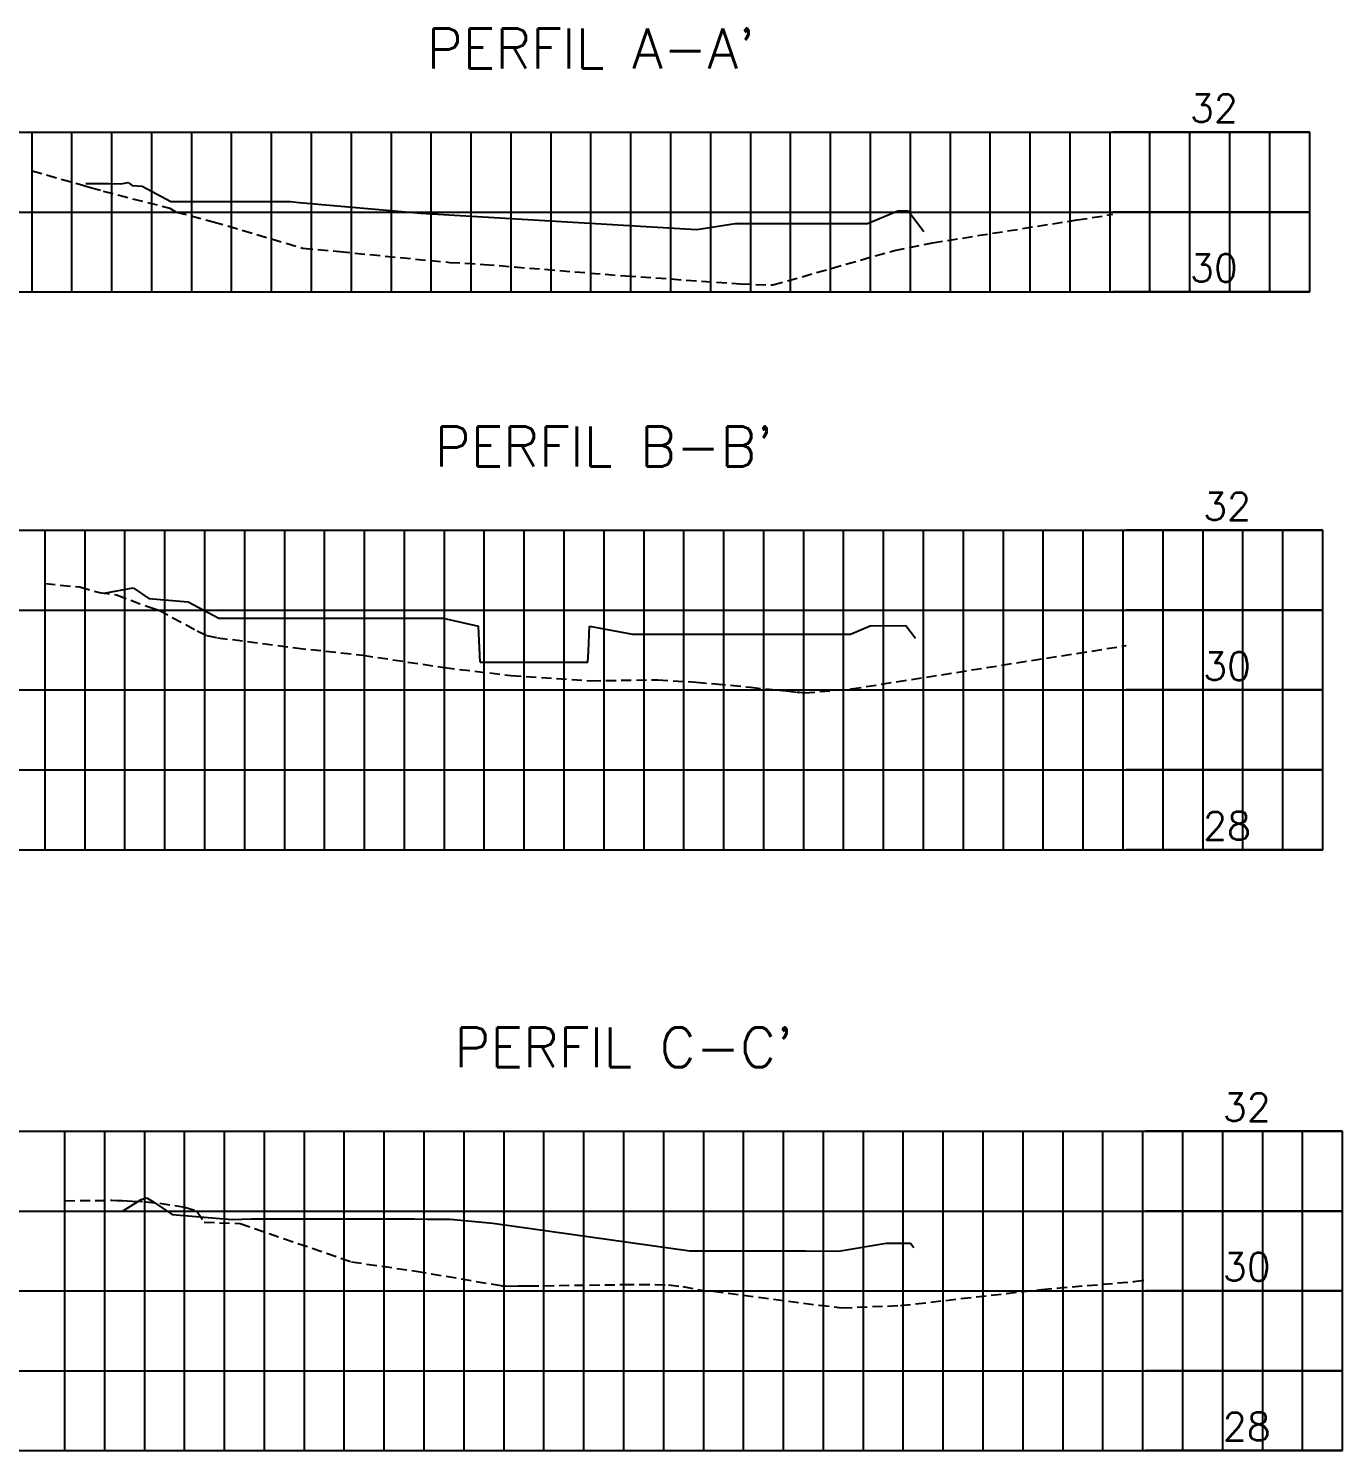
# Model space of a CAD drawing. Header units: metres. Extents: x 543100 to 543604, y 9574012 to 9574398.
# Drawn here: x 543439 to 543603.5, y 9574220.1 to 9574398.2 of the extents above; entities that cross this region are included whole.
import ezdxf

# ---------------------------------------------------------------- set-up
doc = ezdxf.new("R2010")
doc.units = ezdxf.units.M
doc.header["$LTSCALE"] = 0.1
doc.linetypes.add('DASHED', pattern=[19.05, 12.7, -6.35])
for name, color, linetype in [('C-ROAD-PROF', 1, 'DASHED'), ('C-ROAD-PROF-GRID-MAJR', 8, 'Continuous'), ('C-ROAD-PROF-GRID-MINR', 8, 'Continuous'), ('C-ROAD-PROF-TEXT', 11, 'Continuous'), ('C-ROAD-PROF-TITL', 11, 'Continuous'), ('C-ROAD-PROF-TTLB', 5, 'Continuous')]:
    doc.layers.add(name, color=color, linetype=linetype)
doc.styles.get("Standard").update_dxf_attribs({"font": 'simplex.shx'})

msp = doc.modelspace()

# ---------------------------------------------------------------- linework, layer by layer
at = {"layer": 'C-ROAD-PROF', "color": 1, "linetype": 'DASHED', "lineweight": -3}
for p, q in [((543439.4, 9574380.33), (543445.65, 9574378.57)), ((543445.65, 9574378.57), (543446, 9574378.45)), ((543446, 9574378.45), (543446.74, 9574378.24)), ((543446.74, 9574378.24), (543448.31, 9574377.79)), ((543448.31, 9574377.79), (543456.67, 9574375.64)), ((543456.67, 9574375.64), (543457.47, 9574375.16)), ((543457.47, 9574375.16), (543462.08, 9574373.96)), ((543462.08, 9574373.96), (543473.31, 9574370.65)), ((543552.15, 9574371.32), (543570.27, 9574374.17)), ((543570.27, 9574374.17), (543574.75, 9574374.88)), ((543473.31, 9574370.65), (543477.93, 9574370.21)), ((543532.16, 9574366.03), (543547.4, 9574370.36)), ((543547.4, 9574370.36), (543552.15, 9574371.32)), ((543477.93, 9574370.21), (543491.72, 9574368.86)), ((543491.72, 9574368.86), (543495.99, 9574368.61)), ((543495.99, 9574368.61), (543509.28, 9574367.53)), ((543509.28, 9574367.53), (543513.73, 9574367.18)), ((543513.73, 9574367.18), (543528.12, 9574366.18)), ((543528.12, 9574366.18), (543532.16, 9574366.03)), ((543441.04, 9574328.63), (543445.37, 9574328.21)), ((543445.37, 9574328.21), (543447.86, 9574327.51)), ((543447.86, 9574327.51), (543449.99, 9574327.23)), ((543448.09, 9574327.46), (543448.45, 9574327.44)), ((543449.99, 9574327.23), (543453.76, 9574325.8)), ((543453.76, 9574325.8), (543454.27, 9574325.64)), ((543454.27, 9574325.64), (543455.29, 9574325.31)), ((543455.29, 9574325.31), (543455.29, 9574325.31)), ((543455.29, 9574325.31), (543460.09, 9574322.73)), ((543460.09, 9574322.73), (543461.27, 9574322.14)), ((543461.27, 9574322.14), (543462.61, 9574321.86)), ((543462.61, 9574321.86), (543472.41, 9574320.58)), ((543472.41, 9574320.58), (543480.81, 9574319.67)), ((543541.99, 9574315.44), (543576.4, 9574320.87)), ((543480.81, 9574319.67), (543491.06, 9574318.11)), ((543491.06, 9574318.11), (543499.38, 9574317.13)), ((543499.38, 9574317.13), (543509.37, 9574316.47)), ((543509.37, 9574316.47), (543517.77, 9574316.59)), ((543517.77, 9574316.59), (543522.59, 9574316.29)), ((543522.59, 9574316.29), (543524.99, 9574316.08)), ((543524.99, 9574316.08), (543529.38, 9574315.65)), ((543529.38, 9574315.65), (543532.59, 9574315.31)), ((543532.59, 9574315.31), (543533.89, 9574315.19)), ((543533.89, 9574315.19), (543535.2, 9574315.05)), ((543535.2, 9574315.05), (543535.53, 9574315.02)), ((543536.15, 9574314.95), (543541.99, 9574315.44)), ((543535.53, 9574315.02), (543536.15, 9574314.95)), ((543443.51, 9574251.35), (543449.4, 9574251.4)), ((543449.4, 9574251.4), (543450.04, 9574251.38)), ((543450.04, 9574251.38), (543450.7, 9574251.36)), ((543450.7, 9574251.36), (543451.95, 9574251.31)), ((543451.95, 9574251.31), (543453.61, 9574251.23)), ((543453.61, 9574251.23), (543455.41, 9574251.03)), ((543455.41, 9574251.03), (543458.54, 9574250.55)), ((543458.54, 9574250.55), (543460.03, 9574250.06)), ((543460.03, 9574250.06), (543460.98, 9574248.68)), ((543460.98, 9574248.68), (543465.48, 9574248.49)), ((543465.48, 9574248.49), (543479.42, 9574243.69)), ((543479.42, 9574243.69), (543487.5, 9574242.53)), ((543487.5, 9574242.53), (543498.19, 9574240.71)), ((543498.19, 9574240.71), (543498.68, 9574240.68)), ((543498.68, 9574240.68), (543499.36, 9574240.66)), ((543499.36, 9574240.66), (543500.3, 9574240.67)), ((543500.3, 9574240.67), (543501.6, 9574240.68)), ((543501.6, 9574240.68), (543513.52, 9574240.85)), ((543513.52, 9574240.85), (543515.48, 9574240.87)), ((543515.48, 9574240.87), (543517.4, 9574240.87)), ((543517.4, 9574240.87), (543519.12, 9574240.81)), ((543519.12, 9574240.81), (543520.92, 9574240.6)), ((543520.92, 9574240.6), (543523.81, 9574240.06)), ((543548.16, 9574238.22), (543565.85, 9574240.24)), ((543565.85, 9574240.24), (543577.39, 9574241.22)), ((543577.39, 9574241.22), (543578.87, 9574241.45)), ((543523.81, 9574240.06), (543524.69, 9574240.04)), ((543524.69, 9574240.04), (543537.96, 9574238.27)), ((543537.96, 9574238.27), (543540.83, 9574237.94)), ((543540.83, 9574237.94), (543548.16, 9574238.22))]:
    msp.add_line(p, q, dxfattribs=at)
at = {"layer": 'C-ROAD-PROF', "color": 4, "linetype": 'Continuous', "lineweight": -3}
for p, q in [((543446.14, 9574378.72), (543448.97, 9574378.75)), ((543448.97, 9574378.75), (543450.52, 9574378.68)), ((543450.52, 9574378.68), (543451.44, 9574378.85)), ((543451.44, 9574378.85), (543451.95, 9574378.51)), ((543451.95, 9574378.51), (543453.21, 9574378.41)), ((543453.21, 9574378.41), (543456.79, 9574376.49)), ((543456.79, 9574376.49), (543471.78, 9574376.49)), ((543471.78, 9574376.49), (543472.84, 9574376.37)), ((543472.84, 9574376.37), (543488.08, 9574375.02)), ((543488.08, 9574375.02), (543522.67, 9574372.96)), ((543544.04, 9574373.73), (543547.82, 9574375.3)), ((543547.82, 9574375.3), (543549.11, 9574375.31)), ((543549.11, 9574375.31), (543551.1, 9574372.72)), ((543522.67, 9574372.96), (543527.46, 9574373.73)), ((543527.46, 9574373.73), (543544.04, 9574373.73)), ((543448.45, 9574327.44), (543452.06, 9574328.1)), ((543452.06, 9574328.1), (543454.04, 9574326.76)), ((543454.04, 9574326.76), (543458.96, 9574326.36)), ((543458.96, 9574326.36), (543462.8, 9574324.31)), ((543462.8, 9574324.31), (543490.9, 9574324.31)), ((543490.9, 9574324.31), (543495.31, 9574323.31)), ((543495.51, 9574318.81), (543495.31, 9574323.31)), ((543509.07, 9574320.19), (543509.21, 9574323.31)), ((543509.21, 9574323.31), (543514.61, 9574322.31)), ((543514.61, 9574322.31), (543541.91, 9574322.31)), ((543541.91, 9574322.31), (543544.36, 9574323.33)), ((543544.36, 9574323.33), (543548.84, 9574323.39)), ((543548.84, 9574323.39), (543550.04, 9574321.82)), ((543495.51, 9574318.81), (543509.01, 9574318.81)), ((543509.01, 9574318.81), (543509.07, 9574320.19)), ((543450.73, 9574250.06), (543453.08, 9574251.51)), ((543453.08, 9574251.51), (543453.79, 9574251.7)), ((543453.79, 9574251.7), (543454.78, 9574251.08)), ((543454.78, 9574251.08), (543456.96, 9574249.61)), ((543456.96, 9574249.61), (543464.45, 9574249.01)), ((543464.45, 9574249.01), (543466.87, 9574249.06)), ((543466.87, 9574249.06), (543487.31, 9574249.06)), ((543487.31, 9574249.06), (543488.91, 9574249.04)), ((543488.91, 9574249.04), (543491.77, 9574249.04)), ((543491.77, 9574249.04), (543497.1, 9574248.54)), ((543497.1, 9574248.54), (543521.78, 9574245.06)), ((543540.38, 9574245.03), (543546.37, 9574246.02)), ((543546.37, 9574246.02), (543549.4, 9574246.05)), ((543549.4, 9574246.05), (543549.81, 9574245.51)), ((543521.78, 9574245.06), (543536.28, 9574245.06)), ((543536.28, 9574245.06), (543540.38, 9574245.03))]:
    msp.add_line(p, q, dxfattribs=at)
at = {"layer": 'C-ROAD-PROF-GRID-MAJR', "color": 8, "linetype": 'Continuous', "lineweight": -3}
for p, q in [((543419.4, 9574385.16), (543599.4, 9574385.16)), ((543439.4, 9574365.16), (543439.4, 9574385.16)), ((543459.4, 9574365.16), (543459.4, 9574385.16)), ((543479.4, 9574365.16), (543479.4, 9574385.16)), ((543499.4, 9574365.16), (543499.4, 9574385.16)), ((543519.4, 9574365.16), (543519.4, 9574385.16)), ((543539.4, 9574365.16), (543539.4, 9574385.16)), ((543559.4, 9574365.16), (543559.4, 9574385.16)), ((543599.4, 9574385.16), (543574.75, 9574385.16)), ((543579.4, 9574365.16), (543579.4, 9574385.16)), ((543599.4, 9574365.16), (543599.4, 9574385.16)), ((543419.4, 9574365.16), (543599.4, 9574365.16)), ((543599.4, 9574365.16), (543574.75, 9574365.16)), ((543421.04, 9574335.31), (543601.04, 9574335.31)), ((543441.04, 9574295.31), (543441.04, 9574335.31)), ((543461.04, 9574295.31), (543461.04, 9574335.31)), ((543481.04, 9574295.31), (543481.04, 9574335.31)), ((543501.04, 9574295.31), (543501.04, 9574335.31)), ((543521.04, 9574295.31), (543521.04, 9574335.31)), ((543541.04, 9574295.31), (543541.04, 9574335.31)), ((543561.04, 9574295.31), (543561.04, 9574335.31)), ((543601.04, 9574335.31), (543576.4, 9574335.31)), ((543581.04, 9574295.31), (543581.04, 9574335.31)), ((543601.04, 9574295.31), (543601.04, 9574335.31)), ((543421.04, 9574315.31), (543601.04, 9574315.31)), ((543601.04, 9574315.31), (543576.4, 9574315.31)), ((543421.04, 9574295.31), (543601.04, 9574295.31)), ((543601.04, 9574295.31), (543576.4, 9574295.31)), ((543423.51, 9574260.06), (543603.51, 9574260.06)), ((543443.51, 9574220.06), (543443.51, 9574260.06)), ((543463.51, 9574220.06), (543463.51, 9574260.06)), ((543483.51, 9574220.06), (543483.51, 9574260.06)), ((543503.51, 9574220.06), (543503.51, 9574260.06)), ((543523.51, 9574220.06), (543523.51, 9574260.06)), ((543543.51, 9574220.06), (543543.51, 9574260.06)), ((543563.51, 9574220.06), (543563.51, 9574260.06)), ((543603.51, 9574260.06), (543578.87, 9574260.06)), ((543583.51, 9574220.06), (543583.51, 9574260.06)), ((543603.51, 9574220.06), (543603.51, 9574260.06)), ((543423.51, 9574240.06), (543603.51, 9574240.06)), ((543603.51, 9574240.06), (543578.87, 9574240.06)), ((543423.51, 9574220.06), (543603.51, 9574220.06)), ((543603.51, 9574220.06), (543578.87, 9574220.06))]:
    msp.add_line(p, q, dxfattribs=at)
at = {"layer": 'C-ROAD-PROF-GRID-MINR', "color": 8, "linetype": 'Continuous', "lineweight": -3}
for p, q in [((543444.4, 9574365.16), (543444.4, 9574385.16)), ((543449.4, 9574365.16), (543449.4, 9574385.16)), ((543454.4, 9574365.16), (543454.4, 9574385.16)), ((543464.4, 9574365.16), (543464.4, 9574385.16)), ((543469.4, 9574365.16), (543469.4, 9574385.16)), ((543474.4, 9574365.16), (543474.4, 9574385.16)), ((543484.4, 9574365.16), (543484.4, 9574385.16)), ((543489.4, 9574365.16), (543489.4, 9574385.16)), ((543494.4, 9574365.16), (543494.4, 9574385.16)), ((543504.4, 9574365.16), (543504.4, 9574385.16)), ((543509.4, 9574365.16), (543509.4, 9574385.16)), ((543514.4, 9574365.16), (543514.4, 9574385.16)), ((543524.4, 9574365.16), (543524.4, 9574385.16)), ((543529.4, 9574365.16), (543529.4, 9574385.16)), ((543534.4, 9574365.16), (543534.4, 9574385.16)), ((543544.4, 9574365.16), (543544.4, 9574385.16)), ((543549.4, 9574365.16), (543549.4, 9574385.16)), ((543554.4, 9574365.16), (543554.4, 9574385.16)), ((543564.4, 9574365.16), (543564.4, 9574385.16)), ((543569.4, 9574365.16), (543569.4, 9574385.16)), ((543574.4, 9574365.16), (543574.4, 9574385.16)), ((543584.4, 9574365.16), (543584.4, 9574385.16)), ((543589.4, 9574365.16), (543589.4, 9574385.16)), ((543594.4, 9574365.16), (543594.4, 9574385.16)), ((543419.4, 9574375.16), (543599.4, 9574375.16)), ((543599.4, 9574375.16), (543574.75, 9574375.16)), ((543446.04, 9574295.31), (543446.04, 9574335.31)), ((543451.04, 9574295.31), (543451.04, 9574335.31)), ((543456.04, 9574295.31), (543456.04, 9574335.31)), ((543466.04, 9574295.31), (543466.04, 9574335.31)), ((543471.04, 9574295.31), (543471.04, 9574335.31)), ((543476.04, 9574295.31), (543476.04, 9574335.31)), ((543486.04, 9574295.31), (543486.04, 9574335.31)), ((543491.04, 9574295.31), (543491.04, 9574335.31)), ((543496.04, 9574295.31), (543496.04, 9574335.31)), ((543506.04, 9574295.31), (543506.04, 9574335.31)), ((543511.04, 9574295.31), (543511.04, 9574335.31)), ((543516.04, 9574295.31), (543516.04, 9574335.31)), ((543526.04, 9574295.31), (543526.04, 9574335.31)), ((543531.04, 9574295.31), (543531.04, 9574335.31)), ((543536.04, 9574295.31), (543536.04, 9574335.31)), ((543546.04, 9574295.31), (543546.04, 9574335.31)), ((543551.04, 9574295.31), (543551.04, 9574335.31)), ((543556.04, 9574295.31), (543556.04, 9574335.31)), ((543566.04, 9574295.31), (543566.04, 9574335.31)), ((543571.04, 9574295.31), (543571.04, 9574335.31)), ((543576.04, 9574295.31), (543576.04, 9574335.31)), ((543586.04, 9574295.31), (543586.04, 9574335.31)), ((543591.04, 9574295.31), (543591.04, 9574335.31)), ((543596.04, 9574295.31), (543596.04, 9574335.31)), ((543421.04, 9574325.31), (543601.04, 9574325.31)), ((543601.04, 9574325.31), (543576.4, 9574325.31)), ((543421.04, 9574305.31), (543601.04, 9574305.31)), ((543601.04, 9574305.31), (543576.4, 9574305.31)), ((543448.51, 9574220.06), (543448.51, 9574260.06)), ((543453.51, 9574220.06), (543453.51, 9574260.06)), ((543458.51, 9574220.06), (543458.51, 9574260.06)), ((543468.51, 9574220.06), (543468.51, 9574260.06)), ((543473.51, 9574220.06), (543473.51, 9574260.06)), ((543478.51, 9574220.06), (543478.51, 9574260.06)), ((543488.51, 9574220.06), (543488.51, 9574260.06)), ((543493.51, 9574220.06), (543493.51, 9574260.06)), ((543498.51, 9574220.06), (543498.51, 9574260.06)), ((543508.51, 9574220.06), (543508.51, 9574260.06)), ((543513.51, 9574220.06), (543513.51, 9574260.06)), ((543518.51, 9574220.06), (543518.51, 9574260.06)), ((543528.51, 9574220.06), (543528.51, 9574260.06)), ((543533.51, 9574220.06), (543533.51, 9574260.06)), ((543538.51, 9574220.06), (543538.51, 9574260.06)), ((543548.51, 9574220.06), (543548.51, 9574260.06)), ((543553.51, 9574220.06), (543553.51, 9574260.06)), ((543558.51, 9574220.06), (543558.51, 9574260.06)), ((543568.51, 9574220.06), (543568.51, 9574260.06)), ((543573.51, 9574220.06), (543573.51, 9574260.06)), ((543578.51, 9574220.06), (543578.51, 9574260.06)), ((543588.51, 9574220.06), (543588.51, 9574260.06)), ((543593.51, 9574220.06), (543593.51, 9574260.06)), ((543598.51, 9574220.06), (543598.51, 9574260.06)), ((543423.51, 9574250.06), (543603.51, 9574250.06)), ((543603.51, 9574250.06), (543578.87, 9574250.06)), ((543423.51, 9574230.06), (543603.51, 9574230.06)), ((543603.51, 9574230.06), (543578.87, 9574230.06))]:
    msp.add_line(p, q, dxfattribs=at)
at = {"layer": 'C-ROAD-PROF-TTLB', "color": 5, "linetype": 'Continuous', "lineweight": -3}
for p, q in [((543419.4, 9574385.16), (543599.4, 9574385.16)), ((543599.4, 9574365.16), (543599.4, 9574385.16)), ((543421.04, 9574335.31), (543601.04, 9574335.31)), ((543601.04, 9574295.31), (543601.04, 9574335.31)), ((543423.51, 9574260.06), (543603.51, 9574260.06)), ((543603.51, 9574220.06), (543603.51, 9574260.06))]:
    msp.add_line(p, q, dxfattribs=at)

# ---------------------------------------------------------------- texts
at = {"layer": 'C-ROAD-PROF-TEXT', "color": 11, "linetype": 'Continuous', "lineweight": -3, "char_height": 3.5, "attachment_point": 4}
for s, insert in [('{\\C256;32}', (543584.4, 9574388.16)), ('{\\C256;30}', (543584.4, 9574368.16)), ('{\\C256;32}', (543586.05, 9574338.31)), ('{\\C256;30}', (543586.05, 9574318.31)), ('{\\C256;28}', (543586.05, 9574298.31)), ('{\\C256;32}', (543588.52, 9574263.06)), ('{\\C256;30}', (543588.52, 9574243.06)), ('{\\C256;28}', (543588.52, 9574223.06))]:
    msp.add_mtext(s, dxfattribs=dict(at, insert=insert))
at = {"layer": 'C-ROAD-PROF-TITL', "color": 11, "linetype": 'Continuous', "lineweight": -3, "char_height": 5, "attachment_point": 8}
for s, insert in [("PERFIL A-A'", (543509.4, 9574393.16)), ("PERFIL B-B'", (543511.04, 9574343.31)), ("PERFIL C-C'", (543513.51, 9574268.06))]:
    msp.add_mtext(s, dxfattribs=dict(at, insert=insert))

doc.saveas('drawing.dxf')
